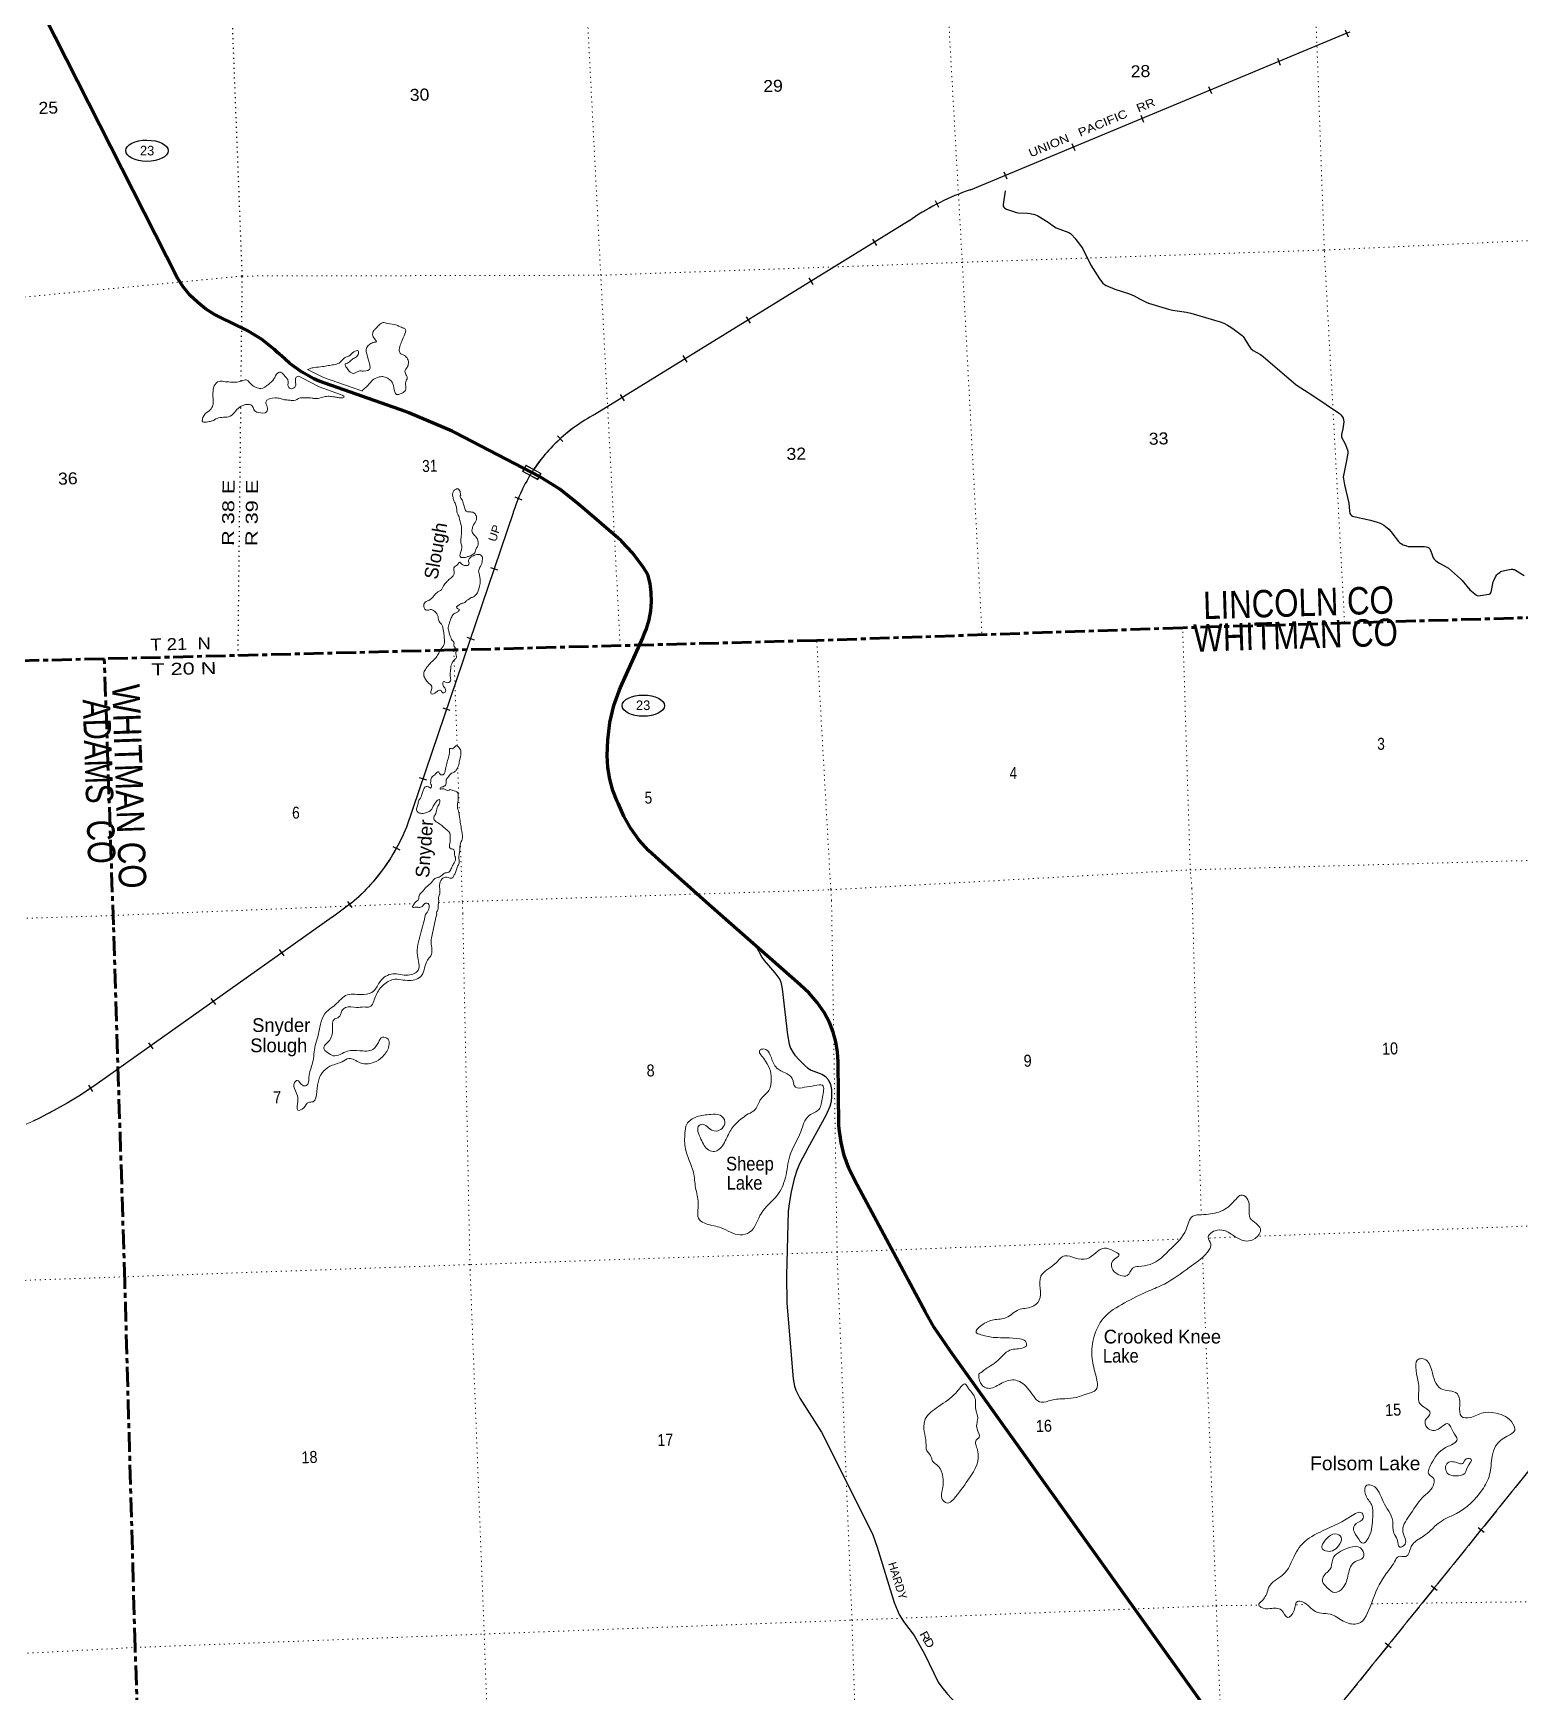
# Model space of a CAD drawing. Header units: feet. Extents: x 745759 to 1002271, y -170898 to 32007.
# Drawn here: x 757787 to 779457, y -90162 to -65991 of the extents above; entities that cross this region are included whole.
import ezdxf
from ezdxf.enums import TextEntityAlignment as Align

# ---------------------------------------------------------------- set-up
doc = ezdxf.new("R2010")
doc.units = ezdxf.units.FT
doc.header["$LTSCALE"] = 48
for name, pattern in [('DOTTED', [1.5, 0.3, -1.2]), ('LONG_DASH_SHORT_DASH', [9.9, 6, -1.2, 1.5, -1.2]), ('LONG_DASHED', [7.5, 6, -1.5])]:
    doc.linetypes.add(name, pattern=pattern)
for name, color, linetype, lineweight in [('11', 7, 'LONG_DASH_SHORT_DASH', 60), ('17', 7, 'Continuous', 25), ('23', 7, 'Continuous', 70), ('29', 7, 'Continuous', 25), ('34', 7, 'Continuous', 13), ('39', 7, 'Continuous', 13), ('59', 7, 'Continuous', 13), ('6', 7, 'DOTTED', 25), ('63', 7, 'Continuous', 25), ('7', 7, 'DOTTED', 13)]:
    doc.layers.add(name, color=color, linetype=linetype, lineweight=lineweight)
for name, color, linetype in [('12', 7, 'Continuous'), ('30', 7, 'Continuous'), ('41', 7, 'Continuous')]:
    doc.layers.add(name, color=color, linetype=linetype)

msp = doc.modelspace()

# ---------------------------------------------------------------- linework, layer by layer
at = {"layer": '11'}
msp.add_line((758957.4, -78982.83), (758824.52, -75107.48), dxfattribs=at)
for points in [[(779839.27, -74501.08), (774543.01, -74655.63), (769209.3, -74840.96), (763918.46, -74979.7), (758824.52, -75107.48), (753412.65, -75236.73), (748656, -75384.05)], [(760603.81, -124777.19), (760465.2, -121499.85), (760271, -116115.64), (760083.37, -110801.76), (759889.27, -105476.02), (759670.72, -100143.11), (759466.4, -94813.71), (759273.31, -89516.16), (759122.75, -84188.57), (758957.4, -78982.83)]]:
    msp.add_lwpolyline(points, dxfattribs=at)
at = {"layer": '17'}
for centre in [(759445.07, -67703.94), (766681.12, -75790.37)]:
    msp.add_ellipse(centre, major_axis=(-309.24, 1), ratio=0.500121, dxfattribs=at)
at = {"layer": '23'}
for points in [[(767639.37, -78695.47), (766916.87, -78045.77), (766907.12, -78037.87), (766754.79, -77899.83), (766617.72, -77746.61), (766497.42, -77579.91), (766395.2, -77401.55), (766312.18, -77213.48), (766300.31, -77187.6), (766238.19, -77026.96), (766193.2, -76860.72), (766165.84, -76690.68), (766156.4, -76518.72), (766162.55, -76288.36), (766194.6, -76036.5), (766252.8, -75789.37), (766327.78, -75574.68), (766333.21, -75559.12), (766348.77, -75524.68), (766676.17, -74800.07), (766685.49, -74775.07), (766695.62, -74750.07), (766728.32, -74669.41), (766766.32, -74541.19), (766790.7, -74409.71), (766801.21, -74276.41), (766797.73, -74142.73), (766780.29, -74010.15), (766749.09, -73880.12), (766679.6, -73771.58), (766521.94, -73563.16), (766366.34, -73396.93), (766351.73, -73381.32), (766316.34, -73351.07), (765829.03, -72934.45), (765738.56, -72852.36), (765462.93, -72635.67), (765166.16, -72448.98), (763943.17, -71814.69), (763935.53, -71810.74), (763893.17, -71792.82), (763262.21, -71525.89), (763237.21, -71515.31), (763212.21, -71504.36), (761954.5, -71061.51), (761879.88, -71026.18), (761699.53, -70924.04), (761530.84, -70803.61), (761400.67, -70688.35), (761375.67, -70666.21), (761350.67, -70641.95), (761307.16, -70602.83), (761113.3, -70452.44), (760929.3, -70338.36), (760905.75, -70323.76), (760879.3, -70310.85), (760526.24, -70138.51), (760428.6, -70088.39), (760300.2, -70007.11), (760180.99, -69912.84), (760072.29, -69806.63), (759975.29, -69689.64), (759891.05, -69563.16), (757948.16, -65734.91)], [(776926.01, -93260.58), (775825.23, -91723.11), (771186.37, -85244.01), (770920.38, -84854.65), (770787.34, -84620.72), (769762.3, -82710.15), (769676.72, -82532.57), (769610.17, -82347.01), (769563.38, -82155.52), (769536.86, -81960.18), (769533.2, -81906.63), (769519.35, -80984.62), (769519.34, -80982.38), (769511.11, -80835.29), (769487.54, -80689.87), (769448.9, -80547.7), (769395.61, -80410.36), (769315.23, -80264.88), (769213.46, -80117.96), (769096.88, -79982.48), (768966.78, -79859.93), (767639.37, -78695.47)]]:
    msp.add_lwpolyline(points, dxfattribs=at)
at = {"layer": '29'}
for points in [[(771954, -68289.05), (771927.27, -68488), (771927.8, -68510.65), (771933.98, -68525.07), (771936.03, -68528.16), (771952.5, -68541.54), (771976.66, -68553.89), (772121.24, -68604.35), (772145.41, -68607.43), (772281.23, -68611.55), (772317.77, -68616.7), (772341.44, -68621.85), (772386.71, -68634.2), (772429.4, -68652.73), (772581.69, -68743.34), (772672.24, -68813.36), (772701.04, -68829.82), (772882.14, -68895.72), (772908.9, -68910.14), (772929.48, -68927.65), (772972.69, -68978.09), (773069.42, -69104.74), (773087.93, -69134.59), (773203.17, -69373.46), (773330.76, -69571.14), (773378.61, -69632.93), (773404.34, -69655.58), (773429.54, -69669.98), (773553.01, -69719.4), (773767.04, -69789.42), (773835.47, -69819.29), (773915.2, -69863.55), (774009.37, -69910.93), (774046.91, -69925.33), (774337.09, -70014.92), (774392.64, -70028.29), (774599.47, -70056.1), (774660.16, -70069.47), (775088.21, -70197.14)], [(775088.21, -70197.14), (775142.75, -70216.72), (775197.29, -70245.55), (775245.65, -70275.41), (775291.94, -70308.34), (775407.71, -70394.85), (775420.44, -70406.18), (775425.71, -70411.32), (775435.99, -70423.66), (775501.84, -70538.97), (775519.86, -70567.82), (775535.3, -70585.32), (775571.81, -70613.11), (775678.82, -70674.88), (775716.91, -70703.73), (776197.41, -71115.55), (776440.25, -71272.05), (776827.13, -71535.63)], [(776827.13, -71535.63), (776848.37, -71553.93), (776869.98, -71577.61), (776880.27, -71600.26), (776888.87, -71626.24), (776891.59, -71654.83), (776876.52, -71758.03), (776857.63, -71839.13), (776856.6, -71859.72), (776860.06, -71877.46), (776913.57, -71976.3), (776947.66, -72061.53), (776950.61, -72087.5), (776949.72, -72110.96), (776930.03, -72219.29), (776884.38, -72460.01), (776884.76, -72486.99), (776901.22, -72573.48), (776962.96, -72841.17), (776975.3, -72952.37), (776981.1, -72988.2), (776991.77, -73010.03), (777001.68, -73021.15), (777016.09, -73028.36), (777057.62, -73038.86), (777279.87, -73088.28), (777375.71, -73115.88), (777409.66, -73128.23), (777440.39, -73141.82), (777476.54, -73162.21), (777516.67, -73193.1), (777545.48, -73220.9), (777576.21, -73253.02), (777687.34, -73397.16), (777703.94, -73414.48), (777717.32, -73424.77), (777757.3, -73446.58), (777803.75, -73463.9), (777827.41, -73470.08), (777847.85, -73471.29), (778065.99, -73471.29), (778092.88, -73474.19), (778113.46, -73479.34), (778133.01, -73490.67), (778144.19, -73504.24), (778173, -73578.37), (778196.3, -73638.93), (778210.04, -73656.62), (778233.85, -73679.1), (778284.13, -73714.28), (778384.08, -73766.61), (778415.83, -73788.41), (778592.81, -73940.79), (778616.11, -73965.33), (778728.63, -74101.41), (778823.29, -74179.66), (778835.8, -74186.71), (778850.2, -74189.8), (778880.92, -74187.9), (779008.51, -74167.31), (779025.12, -74158.91), (779034.38, -74147.58), (779039.53, -74137.29), (779045.55, -74113.77), (779062.01, -74010.81), (779069.12, -73986.44), (779077.6, -73966.37), (779102.3, -73911.8), (779123.75, -73883.13), (779142.17, -73864.43), (779164.03, -73847.96), (779181.79, -73837.66), (779195.93, -73831.49), (779234.87, -73821.36), (779329.18, -73803.69), (779350.54, -73803.17), (779366.58, -73804.88), (779381.41, -73808.83), (779392.98, -73815.02), (779518.86, -73895.49)], [(768327.5, -79302.76), (768409.73, -79457.79), (768440.56, -79506.26), (768599.13, -79682.54), (768669.6, -79783.9), (768687.22, -79821.36), (768704.84, -79916.11), (768784.12, -80590.37), (768806.14, -80722.59), (768828.17, -80784.28), (768858.99, -80841.57), (768889.83, -80885.64), (768955.9, -80956.15), (769032.98, -81035.48), (769081.42, -81072.94), (769127.68, -81101.58), (769281.85, -81163.27), (769332.49, -81189.72), (769374.34, -81238.19), (769407.37, -81313.12), (769422.79, -81383.62), (769424.99, -81493.8), (769418.39, -81559.9), (769398.56, -81632.62), (769343.51, -81762.62), (769079.23, -82238.57)], [(769079.23, -82238.57), (768960.32, -82458.91), (768925.08, -82551.46), (768881.04, -82688.07), (768836.99, -82877.57), (768810.56, -83018.59), (768792.94, -83159.62), (768766.51, -84093.89), (768775.32, -84499.33), (768863.42, -85601.07), (768885.45, -85706.84), (768903.07, -85764.13), (768960.32, -85883.12), (769277.45, -86376.69), (769779.58, -87372.67), (770026.24, -87875.06)], [(770026.24, -87875.06), (770087.92, -88055.74), (770338.99, -88862.21), (770409.46, -89034.08), (770471.13, -89135.44), (770629.69, -89342.57), (770783.86, -89620.21), (770977.66, -90021.24), (771030.52, -90096.16), (771114.21, -90197.52), (771633.95, -90761.61)]]:
    msp.add_lwpolyline(points, dxfattribs=at)
at = {"layer": '34', "lineweight": 25}
for p, q in [((776911.84, -65940.2), (776954.34, -66042.32)), ((775922.94, -66354.61), (775965.44, -66456.72)), ((774919.5, -66769.4), (774962, -66871.52)), ((773930.61, -67183.8), (773973.11, -67285.92)), ((772927.17, -67598.6), (772969.67, -67700.72)), ((771938.28, -68013), (771980.78, -68115.12)), ((770934.16, -68428.98), (770984.42, -68527.51)), ((770019.66, -68990.75), (770077.66, -69084.93)), ((769093.78, -69557.94), (769151.79, -69652.12)), ((768182.21, -70122.46), (768240.22, -70216.64)), ((767256.34, -70689.65), (767314.35, -70783.83)), ((766344.77, -71254.17), (766402.78, -71348.35)), ((765432.32, -71857.93), (765506.97, -71939.56)), ((764808.51, -72748.61), (764910.72, -72790.9)), ((764451.37, -73777.56), (764556.12, -73813.1)), ((764109.29, -74793.74), (764214.03, -74829.28)), ((763757.9, -75821.1), (763862.64, -75856.64)), ((763415.82, -76837.28), (763520.56, -76872.82)), ((763031.96, -77841.44), (763129.55, -77893.51)), ((762368.8, -78644.03), (762434.16, -78733.27)), ((761375.32, -79346.35), (761439.25, -79436.61)), ((760378.94, -80056.45), (760442.87, -80146.71)), ((759466.16, -80703.95), (759530.1, -80794.21)), ((758592.66, -81323.34), (758654.26, -81415.21))]:
    msp.add_line(p, q, dxfattribs=at)
at = {"layer": '34'}
for p, q in [((776936.37, -65990.77), (771444.57, -68276.43)), ((770546.52, -68729.08), (765974.33, -71545.16)), ((764781.82, -72978.4), (763227.3, -77559.28)), ((762423.55, -78670.25), (762147.88, -78872.16)), ((762146.58, -78874.24), (758719.85, -81301.3)), ((780245, -86120.48), (768631.21, -100540.52))]:
    msp.add_line(p, q, dxfattribs=at)
at = {"layer": '34', "lineweight": 25}
for points in [[(776977.46, -65976.47), (776936.77, -65991.8), (771443.52, -68278.06), (771443.45, -68275.94), (771388.59, -68294.57), (771333.08, -68314.85), (771277.9, -68336.1), (771222.61, -68358.1), (771168.07, -68381.28), (771114.18, -68405.33), (771060.18, -68430.12), (771006.93, -68456.09), (770954.32, -68482.92), (770901.71, -68510.83), (770850.07, -68539.48), (770798.64, -68568.78), (770747.65, -68599.37), (770697.62, -68630.72), (770647.91, -68663.02), (770598.74, -68695.87), (770549.99, -68730), (770545.54, -68733.21), (770545.47, -68731.02), (765974.87, -71546.12), (765937.1, -71566.35), (765900.03, -71587.32), (765863.31, -71608.93), (765826.59, -71631.09), (765790.55, -71654.01), (765755.08, -71677.45), (765719.6, -71701.45), (765684.81, -71726.19), (765650.58, -71751.46), (765616.47, -71777.51), (765583.13, -71803.97), (765550.03, -71830.87), (765517.39, -71858.63), (765485.51, -71886.81), (765453.98, -71915.64), (765422.9, -71944.79), (765392.27, -71974.81), (765362.3, -72005.02), (765332.8, -72036.11), (765303.95, -72067.39), (765275.44, -72099.33), (765247.72, -72131.68), (765220.55, -72164.58), (765193.82, -72197.78), (765167.77, -72231.75), (765142.16, -72266.02), (765117.33, -72300.73), (765092.95, -72335.74), (765083.66, -72349.83)], [(765028.75, -72435.89), (765024.01, -72443.55), (765002.17, -72480.26), (764981.12, -72517.39), (764960.61, -72555.06), (764940.66, -72592.72), (764921.6, -72631), (764903.21, -72669.5), (764885.25, -72708.32), (764868.18, -72747.22), (764851.77, -72786.87), (764835.91, -72826.51), (764821.05, -72866.46), (764806.51, -72906.51), (764792.87, -72947.2), (764784.69, -72972.63), (764782.86, -72978.74), (763228.33, -77559.67), (763209.62, -77605.54), (763189.98, -77650.71), (763169.55, -77695.56), (763148.5, -77740.45), (763126.5, -77784.67), (763103.81, -77828.31), (763080.5, -77872), (763056.24, -77915.01), (763031.29, -77957.44), (763005.46, -77999.82), (762979.04, -78041.34)], [(762979.04, -78041.34), (762952.11, -78082.67), (762924.12, -78123.57), (762895.55, -78163.63), (762866.2, -78203.37), (762836.42, -78242.64), (762805.6, -78281.49), (762774.46, -78319.61), (762742.28, -78357.31), (762709.77, -78394.26), (762676.48, -78430.89), (762642.61, -78466.7), (762608.06, -78501.92), (762573.09, -78536.66), (762537.18, -78570.73), (762500.83, -78604.32), (762463.93, -78637.07), (762426.57, -78669.36), (762424.2, -78671.14), (762148.52, -78873.05)], [(762147.73, -78874.08), (758720.48, -81302.2), (758663.48, -81341.59), (758569.59, -81404.55), (758475.47, -81465.48), (758379.97, -81524.92), (758282.83, -81582.27), (758185.74, -81638.19), (758087.27, -81692.61), (757987.14, -81744.94), (757887.09, -81795.83), (757786.22, -81844.96)]]:
    msp.add_lwpolyline(points, dxfattribs=at)
at = {"layer": '34'}
for centre, radius, start, end in [((772518, -71496.19), 3395.92, 108.42806, 125.48751), ((767117.59, -73709.28), 2447.54, 117.84653, 162.47571), ((760602.38, -76506.46), 2828.18, 310.08596, 338.14505), ((755028.8, -76019.09), 6444.03, 294.32585, 304.94474)]:
    msp.add_arc(centre, radius, start, end, dxfattribs=at)
at = {"layer": '39'}
for points in [[(761657.95, -70990.77), (761711.6, -71020.68), (761958.45, -71145.14), (762306.81, -71268.91)], [(761788.4, -70891.42), (762017.55, -71006.96), (762437.71, -71156.24), (762578.84, -71204.61)]]:
    msp.add_lwpolyline(points, dxfattribs=at)
for points in [[(761788.4, -70891.42), (761824.51, -70879.15), (761886.42, -70863.16), (762004.75, -70849.48), (762088.83, -70834.83), (762168.96, -70822.31), (762246.71, -70797.77), (762287.9, -70762.25), (762332.87, -70718.55), (762388.57, -70696.7), (762463.15, -70633.95), (762525.18, -70621.99), (762524.75, -70674.41), (762475.88, -70722.26), (762424.51, -70754.06), (762367.53, -70800.14), (762335.67, -70811.19), (762346.93, -70851.17), (762388.97, -70910.36), (762417.97, -70937.7), (762452.57, -70950.76), (762532.03, -70916.09), (762604.48, -70915.9), (762699.66, -70868.66), (762696.92, -70844.55), (762678.65, -70772.54), (762662.57, -70706.51), (762643.33, -70602.27), (762671.73, -70542.95), (762722.97, -70507.12), (762756.85, -70496.01), (762788.84, -70488.99), (762771.73, -70455.24), (762737.98, -70403.85), (762755.53, -70318.66), (762788.81, -70287.41), (762837.56, -70235.53), (762891.06, -70207.7), (762947.78, -70220.08), (763089.5, -70248.02), (763138.49, -70270.72), (763173.09, -70283.78), (763209.89, -70302.82), (763192.76, -70402.12), (763153.45, -70500.07), (763125.65, -70579.54), (763135.88, -70651.79), (763199.37, -70688.16), (763245.18, -70739.18), (763255.59, -70817.48), (763229.14, -70874.73), (763206.35, -70919.77), (763228.21, -70977.57), (763239.42, -71015.53), (763219, -71072.59), (763216.25, -71115.01), (763214.54, -71191.66), (763155.61, -71239.82), (763083.59, -71254.1), (763044.43, -71156.52), (763003.19, -71056.98), (762951.77, -71020.24), (762882.55, -70994.13), (762820.52, -71006.09), (762733.27, -71049.06), (762684.58, -71102.96), (762647.53, -71142.38), (762594.63, -71190.36), (762578.39, -71206.41)], [(761698.73, -71303.42), (761680.42, -71306.86), (761584.94, -71344.03), (761514.32, -71338.11), (761451.81, -71333.97), (761388.87, -71315.72), (761316.12, -71305.84), (761179.08, -71366.45), (761197.29, -71436.45), (761189.42, -71509.26), (761064.88, -71517.08), (761011.69, -71488.46), (760985.8, -71430.79), (760922.5, -71400.46), (760848.47, -71414.81), (760792.96, -71442.7), (760720.74, -71517.47), (760634.15, -71582.59), (760559.88, -71588.88), (760467.75, -71603.78), (760396.46, -71642.23), (760334.43, -71654.2), (760260.03, -71656.46), (760273.39, -71565.34), (760353.7, -71492.35), (760402.15, -71430.4), (760409.16, -71395.92), (760409.35, -71335.43), (760408.45, -71238.7), (760427.35, -71131.29), (760497.79, -71064.64), (760562.26, -71066.71), (760665.17, -71075.68), (760731.64, -71077.69), (760825.72, -71060.71), (760893.66, -71044.54), (760968.17, -71112.82), (761037.81, -71153.04), (761104.77, -71171.16), (761215.61, -71109.33), (761295.74, -71030.29), (761353.51, -70943.87), (761403.48, -70932.27), (761432.54, -70961.63), (761478.35, -71012.64), (761501.56, -71048.22), (761504.17, -71134.82), (761533.35, -71168.21), (761599.22, -71150.08), (761610.74, -71131.58), (761610.99, -71073.12), (761609.97, -71042.59)], [(761609.97, -71042.59), (761613.81, -71013.8), (761633, -70998.44), (761657.95, -70990.77)], [(762300.99, -71271.01), (762320.18, -71292.13), (762260.68, -71305.57), (762208.85, -71295.97), (762153.19, -71288.29), (762087.92, -71282.53), (762011.14, -71294.05), (761909.41, -71317.08), (761851.82, -71307.49), (761811.51, -71303.65), (761752.01, -71303.65), (761704.02, -71305.57)], [(764011.44, -72725.66), (764011.93, -72741.77), (764039.65, -72793.34), (764057.25, -72843.2), (764073.02, -72899.16), (764098.91, -72956.84), (764145.46, -72965.5), (764208.28, -72979.72), (764243.74, -73020.97), (764247.63, -73083.34), (764228.67, -73122.22), (764201.8, -73165.37), (764187.29, -73218.22), (764184.54, -73260.64), (764222.25, -73309.89), (764262.16, -73365.12), (764273.48, -73407.1), (764268.97, -73457.64), (764244.16, -73502.74), (764223.81, -73561.82), (764170.67, -73601.73), (764120.89, -73619.38), (764048.87, -73633.66), (764010.18, -73618.71), (764011.1, -73582.4), (764033.66, -73462.78), (764019.71, -73400.71), (764023.92, -73340.11), (764031.3, -73251.19), (764029.36, -73186.74), (764003.91, -73076.64), (763990.39, -73028.68), (763964.38, -72966.98), (763961.21, -72928.77), (763958.23, -72896.61), (763938.44, -72840.77), (763921.32, -72807.02), (763907.92, -72763.08), (763900.55, -72718.95), (763903.78, -72692.65), (763920.79, -72655.85), (763944.43, -72639), (763960.33, -72632.47), (763980.44, -72631.86), (763992.81, -72641.56), (764009.74, -72669.27), (764014.74, -72701.37), (764019.55, -72727.43)], [(763960.6, -74978.89), (763947.74, -75019.6), (763955.89, -75089.9), (763928.65, -75120.97), (763880.75, -75201.04), (763872.76, -75269.82), (763865.44, -75360.76), (763869.51, -75429.17), (763848.06, -75452), (763809.92, -75455.17), (763771.17, -75438.21), (763762.88, -75496.92), (763794.44, -75542.33), (763791.93, -75592.8), (763757.99, -75601.89), (763722.66, -75564.67), (763696.64, -75569.49), (763661.17, -75594.76), (763589.46, -75619.11), (763582.76, -75597.14), (763599.21, -75542.22), (763596.23, -75510.05), (763550.48, -75461.05), (763506.56, -75405.94), (763480.49, -75342.23), (763494.69, -75279.31), (763539.12, -75217.48), (763609.26, -75140.76), (763661.97, -75086.75), (763698.35, -75025.16), (763711.51, -74994.53), (763738.63, -74959.43), (763782.33, -74873.44), (763780.33, -74806.98), (763771.81, -74724.59), (763762.25, -74674.48), (763750.62, -74622.42), (763725.46, -74588.92), (763693.72, -74537.47), (763690.37, -74493.23), (763671, -74451.48), (763629.51, -74410.41), (763594.66, -74389.3), (763562.61, -74394.31), (763508.26, -74393.94), (763482.13, -74328.22), (763489.2, -74295.75), (763554.46, -74257.48), (763626.98, -74192.78), (763669.82, -74145.11), (763738.92, -74100.68), (763757.87, -74061.8), (763802.36, -74001.99), (763847.21, -73954.26), (763902.11, -73906.23), (763923.08, -73867.29), (763919.55, -73817), (763918.46, -73780.75), (763975.37, -73732.66), (764008.64, -73701.41), (764025.28, -73719.04), (764076.45, -73747.72), (764128.61, -73742.11), (764143.91, -73715.44), (764130.99, -73687.61), (764173.35, -73623.83), (764236.84, -73593.67), (764313.43, -73597.39), (764338.83, -73638.95), (764333.89, -73675.39), (764327.13, -73717.93), (764308.29, -73760.83), (764281.72, -73814.05), (764291.89, -73884.3), (764301.69, -73942.46), (764303.15, -73990.79), (764289.49, -74071.84), (764280.41, -74104.37), (764253.83, -74157.59), (764240.31, -74176.14), (764195.03, -74209.77), (764173.09, -74216.49), (764139.52, -74237.67), (764105.88, -74256.83), (764068.77, -74294.25), (764038.67, -74297.18), (764001.08, -74318.48), (763963.66, -74345.82), (763957.75, -74350.04), (763982.85, -74381.53), (763999.24, -74391.11), (763987.78, -74411.61), (763952.32, -74436.88), (763920.57, -74451.96), (763904.97, -74468.56), (763876.45, -74523.85), (763858.04, -74580.86)], [(763858.04, -74580.86), (763850.48, -74597.21), (763839.51, -74633.83), (763836.64, -74672.22), (763845.66, -74704.2), (763861.49, -74762.18), (763872.33, -74788.05), (763885.61, -74827.97), (763923.38, -74879.23), (763918.32, -74911.64), (763937.45, -74945.32), (763944.03, -74963.27), (763948.29, -74971.2)], [(763505.91, -78836.29), (763549.47, -78767.04), (763558.55, -78734.51), (763557.58, -78702.29), (763546.68, -78674.4), (763508.29, -78669.52), (763486.6, -78684.29), (763445.53, -78723.84), (763423.59, -78730.55), (763365.1, -78726.28), (763316.72, -78723.72), (763318.49, -78715.61), (763347.32, -78670.38), (763362.8, -78649.75), (763406.06, -78616.18), (763412.52, -78563.57), (763457.07, -78505.78), (763517.34, -78435.41), (763584.01, -78376.93), (763611.24, -78345.87), (763644.33, -78308.58), (763692.17, -78293.01), (763747.62, -78263.1), (763794.84, -78227.4), (763830.97, -78224.28), (763877.71, -78172.47), (763900.33, -78121.38), (763930.98, -78070.05), (763942.99, -78001.15), (763929.77, -77963.25), (763928.2, -77910.89), (763905.17, -77881.35), (763878.91, -77878.12), (763858.13, -77856.58), (763860.52, -77802.08), (763866.07, -77719.26), (763853.41, -77632.96), (763810.09, -77598), (763774.88, -77564.8), (763715.05, -77516.22), (763647.24, -77469.9), (763626.16, -77438.29), (763627.5, -77416.08), (763656.15, -77364.81), (763677.61, -77275.46), (763711.8, -77207.9), (763715.03, -77181.59), (763710.28, -77157.55), (763694.31, -77162.07), (763657.08, -77195.45), (763616.68, -77257.16), (763597.78, -77298.05), (763544.71, -77339.98), (763470.86, -77360.37), (763420.41, -77355.85), (763395.92, -77344.5), (763376.3, -77294.7), (763394.59, -77233.67), (763410.68, -77166.66), (763437.8, -77131.57), (763456.09, -77070.54), (763478.58, -77015.42), (763495.58, -76978.62), (763513.44, -76970.02), (763549.75, -76972.94), (763578.51, -76992.23), (763595.87, -76967.51), (763582.78, -76933.64), (763583.58, -76893.3), (763592.05, -76840.63), (763643.05, -76796.74), (763694.12, -76754.87), (763719.34, -76790.39), (763761.87, -76799.18), (763797.58, -76715.44), (763817.27, -76634.21), (763840.74, -76544.8), (763856.23, -76457.65), (763862.94, -76413.1), (763899.31, -76418.04), (763948.37, -76376.23), (763997.53, -76404.97), (764016.48, -76432.62), (764022.26, -76490.9), (764006.65, -76574.02), (763997.63, -76608.57), (763992.75, -76647.02), (763952.95, -76728.86), (763921.75, -76762.06), (763885.93, -76775.25), (763833.46, -76837.32), (763808.23, -76868.32), (763807.73, -76918.73), (763796.58, -76949.31), (763747.04, -76975.01), (763725.11, -76981.72), (763717.91, -77010.16)], [(763717.91, -77010.16), (763772.08, -77004.48), (763845.13, -77024.43), (763856.95, -77016.01), (763905.58, -77026.63), (763972.9, -77056.83), (763982.64, -77112.98), (763980.38, -77171.51), (763971.23, -77268.55), (763991.75, -77348.56), (764009.53, -77470.98), (764016.78, -77511.08), (764031.63, -77603.35), (764041.31, -77657.49), (764039.72, -77738.17), (764015.4, -77799.38), (764004.24, -77896.48), (763993.93, -78021.78), (763995.87, -78086.22), (763973.2, -78135.29), (763932.3, -78247.41), (763918.83, -78267.98), (763893.72, -78303.01), (763816.89, -78291.23), (763745.29, -78319.62), (763711.65, -78405.31), (763715.6, -78469.69), (763713.34, -78528.22), (763697.01, -78587.18), (763698.58, -78639.54), (763688.52, -78706.37), (763689.8, -78748.66), (763678.64, -78779.24), (763672.91, -78789.49), (763667.31, -78803.77), (763669.63, -78827.66)], [(763506.46, -78834.14), (763433.71, -79119.64), (763388.52, -79431.79), (763400.25, -79645.08), (763255.76, -79718.91), (763029.28, -79698.97), (762845.77, -79808.51), (762752, -79947.03), (762606.79, -80000.73), (762365.07, -80005.54), (762188.91, -80151.1), (762034.52, -80285.79), (761977.28, -80431.03), (761935.57, -80616.03), (761899.81, -80742.35), (761860.5, -80993.79), (761805.87, -81211.52), (761773.7, -81325.61), (761711.08, -81321.85), (761635.99, -81252.01), (761596.75, -81281.68), (761609.16, -81402.2), (761645, -81501.69), (761635.41, -81627.05), (761645.57, -81685.15), (761730.97, -81649.76), (761800.75, -81572.61), (761866.89, -81562.13), (761922.06, -81414.94), (762023.97, -81110.8), (762148.1, -81031.66), (762289.36, -80980.12), (762388.42, -80932.14), (762556.03, -80996.57), (762785.08, -80976.09), (762904.61, -80880.99), (762975.73, -80729.19), (762960.82, -80651.11), (762879.14, -80621.83), (762819.42, -80698.62), (762738.43, -80800.38), (762547.62, -80819.45), (762370.48, -80825.94), (762161.21, -80892.06), (762076.86, -80844.74), (762022.12, -80780.21), (762042.67, -80735.1), (762106.77, -80668.24), (762151.44, -80509.34), (762184.09, -80352.9), (762239.81, -80332.72), (762286.86, -80240.26), (762341.49, -80189.88), (762500.66, -80188.09), (762611.31, -80182.02), (762691.83, -80179.08), (762775.18, -80030.86), (762878.44, -79875.87), (763038.3, -79781.31), (763272.69, -79796.92), (763451.32, -79719.82), (763534.14, -79501.06), (763584.15, -79434.71), (763589.33, -79242.98), (763608.33, -79099.14), (763669.63, -78827.66)], [(768208.36, -81741.13), (768313.22, -81675.08), (768398.28, -81518.73), (768512.84, -81397.6), (768547, -81226.99), (768435.6, -80932.67), (768378.83, -80811.76), (768434.62, -80793.59), (768596.62, -81037.67), (768747.49, -81141.03), (768851.27, -81223.93), (768898.12, -81349.23), (769031.27, -81352.43), (769181.52, -81326.77), (769292.24, -81322.72), (769290.51, -81498.19), (769244.34, -81671.25), (769098.5, -81763.29), (768976, -81999.63), (768817.31, -82350.21), (768752.14, -82667.12), (768630.59, -82929.64), (768401.98, -83185.99), (768230.61, -83464.45), (768092.94, -83503.76), (767817.11, -83400.95), (767595.22, -83340.52), (767500.44, -83283.5), (767481.73, -83044.25), (767443.25, -82815.82), (767410.96, -82591.18), (767293.79, -82248.68), (767287.67, -82023.09), (767315.16, -81891.04), (767458.41, -81782.97), (767666.75, -81747.12), (767800.19, -81758.37), (767870.33, -81858.63), (767829.31, -81950.86), (767742.04, -81990.34), (767627.35, -81940.1), (767555.08, -81892.34), (767497.21, -81908.57), (767520.5, -82107.32), (767635.09, -82266.44), (767718.5, -82287.58), (767834.43, -82204.71), (767932.43, -82015.63), (768044.03, -81868.4), (768208.36, -81741.13)], [(771570.72, -85533.85), (771712.1, -85429.89), (771820.35, -85357.38), (772025.69, -85182.52), (772229.94, -85144.8), (772259.48, -85125.58), (772250.82, -85053.31), (772168.99, -85020.01), (771970.84, -85003.07), (771807.42, -84998.97), (771602.36, -84958.08), (771530.59, -84924.41), (771607.63, -84824.82), (771788.06, -84741.6), (771972.32, -84708.65), (772151.59, -84593.22), (772339.65, -84554.08), (772450.98, -84455.24), (772465.01, -84285.37), (772476.67, -84105.5), (772679.85, -83926.69), (772824.75, -83808.48), (772979.13, -83841.14), (773144.78, -83851.21), (773405.2, -83694.5), (773529.6, -83734.3), (773618.41, -83793.56), (773522.89, -83883.75), (773523.59, -84014.78), (773637.28, -84093.28), (773734.13, -84095.78), (773810.95, -83990.15), (773900.66, -83962.67), (774066.95, -83934.41), (774378.89, -83697.18), (774592.83, -83425.23), (774692.62, -83230.04), (774818.86, -83209.29), (775069.41, -83169.89), (775285.76, -83020.84), (775409.24, -82923.57), (775494.39, -82993.04), (775526.12, -83258.02), (775613.65, -83337.48), (775676.95, -83415.81), (775597.34, -83555.83), (775469.66, -83592.76), (775308.16, -83530.11), (775143.63, -83439.36), (775014.72, -83442.06), (774937.95, -83493.25), (774913.38, -83538.51), (774953.03, -83631.82), (774903.11, -83756.63), (774639.04, -83980.01), (774276.77, -84219.08), (774048.61, -84320.17), (773696.09, -84494.37), (773389.61, -84715.27), (773243.34, -85019.01), (773223.46, -85306.04), (773281.28, -85568.05), (773280.06, -85757.62), (773149.3, -85820.87), (772993.88, -85870.91), (772825.29, -85891.19), (772630.53, -85912.43), (772484.45, -85941.97), (772302.56, -85761.12), (772110.04, -85620.98), (771909.9, -85660.56), (771723.28, -85739.97), (771656.2, -85724.28), (771604.06, -85675.78), (771575.27, -85604.25), (771570.72, -85533.85)], [(775654.26, -88878.52), (775768.02, -88735.24), (775800.7, -88635.25), (776000, -88460.62), (776184.6, -88157.48), (776264.64, -88029.55), (776535.91, -87838.17), (776991.22, -87607.79), (777156.77, -87559.39), (777175.42, -87629.28), (777073.57, -87711.64), (777033.48, -87773.59), (777086.59, -87904.71), (777176.63, -87998.2), (777244.69, -87929.17), (777311.31, -87652.53), (777293.33, -87433.42), (777209.45, -87287.3), (777226.65, -87149.56), (777313.65, -87158.48), (777463.06, -87388.91), (777604.37, -87674.07), (777620.75, -87848.88), (777670.54, -87943.84), (777708.83, -88055.34), (777783.87, -88012.27), (777753.33, -87835.96), (777845.55, -87598.71), (778035.62, -87335.7), (778205.44, -87125.85), (778202.97, -87057.39), (778134.21, -86995.39), (778166.94, -86840.96), (778376.08, -86603.46), (778545.06, -86482.36), (778486.79, -86375.61), (778399.67, -86251.78), (778310.97, -86307.45), (778153.1, -86345.48), (778077.29, -86255.51), (778083.38, -86200.85), (778150.28, -86099.61), (778091.38, -86031.2), (778000.19, -85961.95), (777983.73, -85785.13), (777971.66, -85618.22), (777988.81, -85311.13), (778065.52, -85314.38), (778172.2, -85477.82), (778308.83, -85745.01), (778543.24, -85817.08), (778581.69, -85989.06), (778607.63, -86149.41), (778733.17, -86164.98), (778922.16, -86095.56), (779077.38, -86095.93), (779333.95, -86223.65), (779382.96, -86352.91), (779275.08, -86435.48), (779104.95, -86580.83), (779053.81, -86727.86), (779017.17, -86997.36), (778908.26, -87219.09), (778535.67, -87563.38), (778381.12, -87637.59), (778268.77, -87708.23), (778049.85, -87897.7), (777875.7, -88043.19), (777794.29, -88189.32), (777691.48, -88189.05), (777629.82, -88267.92), (777493.72, -88462.42), (777292.92, -88875.02), (777099.91, -89168.38), (776905.5, -89143.24), (776720.33, -89039.12), (776480.82, -88993.45), (776290.25, -88851.22), (776217.41, -88843.8), (776165.77, -88976.75), (776070.61, -89077), (775982.14, -88971.37), (775820.08, -88949.07), (775682.25, -88927.9), (775652.47, -88884.64), (775654.26, -88878.52)], [(770798.83, -86487.53), (770790.09, -86189.45), (770985.01, -86004.9), (771233.98, -85810.3), (771311.31, -85718.75), (771366.15, -85674.41), (771408.08, -85719.25), (771510.23, -85868.74), (771525.14, -85946.83), (771521.64, -86017.52), (771554.98, -86159.45), (771545.81, -86240.43), (771545.05, -86331.19), (771577.66, -86452.99), (771534.76, -86492.86), (771552.06, -86637.4), (771435.74, -87044.89), (771230.07, -87322.59), (771102.2, -87409.93), (771037.76, -87355.83), (771040.51, -87208.55), (771036.26, -86978.86), (770957.13, -86852.72), (770896.86, -86802.5), (770880.95, -86752.68), (770842.25, -86685.54), (770808.23, -86636.38), (770802.17, -86580.15), (770798.83, -86487.53)], [(778561.58, -86828.54), (778620.32, -86836.47), (778676.23, -86765.87), (778749.21, -86777.32), (778711.63, -86853.29), (778653.66, -86978.4), (778523.97, -87015.4), (778399.5, -86973.58), (778375.96, -86879.68), (778422.02, -86815.5), (778502.54, -86812.55), (778561.58, -86828.54)], [(776640.05, -87931.13), (776768.57, -87861.91), (776850.91, -87909.3), (776815.15, -88035.62), (776728.97, -88105.3), (776624.22, -88107.12), (776574.53, -88070.63), (776582.49, -88011.87), (776640.05, -87931.13)], [(776709.65, -88351.99), (776748.35, -88195.32), (776848.18, -88113.04), (777159.84, -88091.56), (777175.99, -88203.87), (777061.19, -88262.51), (776957.08, -88449.79), (776877.56, -88648.27), (776761.05, -88715.04), (776643.47, -88640.71), (776581.82, -88552.24), (776604.87, -88464.7), (776661.29, -88408.19), (776709.65, -88351.99)]]:
    msp.add_spline(points, degree=3, dxfattribs=at)
at = {"layer": '59'}
for points in [[(764971.11, -72287.29), (765191.12, -72406), (765141.26, -72498.41), (764921.25, -72379.69)], [(764974.35, -72298.13), (765180.27, -72409.24), (765138.01, -72487.56), (764932.09, -72376.44)]]:
    msp.add_lwpolyline(points, close=True, dxfattribs=at)
at = {"layer": '6'}
for p, q in [((760818.85, -71063.62), (760836.05, -69529.92)), ((760774.03, -75059.94), (760814.85, -71420.65))]:
    msp.add_line(p, q, dxfattribs=at)
msp.add_lwpolyline([(760836.05, -69529.92), (760629.83, -64222.46), (760487.36, -58826.39), (760364.99, -53429.71), (760249.02, -48044.92), (760045.8, -42636.59), (759808.22, -37223.25), (759620.39, -33105.43)], dxfattribs=at)
at = {"layer": '63'}
for p, q in [((778849.03, -87768.46), (778935.18, -87837.84)), ((778165.94, -88612.46), (778252.08, -88681.84)), ((777495.42, -89449.15), (777581.57, -89518.53))]:
    msp.add_line(p, q, dxfattribs=at)
at = {"layer": '63', "linetype": 'LONG_DASHED'}
msp.add_lwpolyline([(780245.86, -86121.17), (768632.05, -100541.23)], dxfattribs=at)
at = {"layer": '7'}
for p, q in [((763965.88, -76372.96), (763918.46, -74979.7)), ((763999.38, -77357.07), (763977.08, -76701.86)), ((764043.26, -78646.36), (764015.16, -77820.66)), ((774677.84, -78454.16), (774813.27, -83204.47)), ((758951.56, -78848.53), (763338.09, -78674.36)), ((763698.15, -78660.06), (764043.26, -78646.36)), ((764049.04, -78818.25), (764043.26, -78646.36)), ((754527.59, -78994.56), (758951.56, -78848.53)), ((780141.26, -83353.27), (775637.84, -83523.16)), ((775310.19, -83535.52), (774916.15, -83550.39)), ((774834.5, -83842.18), (774874.19, -84857.75)), ((776201.53, -88892.64), (776337.12, -88890.94)), ((777303.74, -88878.8), (780331.46, -88840.78))]:
    msp.add_line(p, q, dxfattribs=at)
for points in [[(776902.6, -74575.31), (776607.29, -69151.63), (776411.15, -63710.83), (776298.95, -58384.39), (776167.65, -53025.33), (775977.12, -47704.23), (775868.95, -42385.15), (775695.75, -37097.43), (775515.7, -32568.27)], [(770258.97, -32745.8), (770386.52, -37160.13), (770554, -42391.58), (770656.74, -47797.5), (770742.6, -53251.74), (770906.53, -58558.47), (771024.76, -63884.72), (771329.46, -69321.28), (771618.1, -74757.82)], [(766343.83, -74913.63), (766060.52, -69518.76), (765783.57, -64159.55), (765519.66, -58716.25), (765483.97, -53324.05), (765378.02, -47937.89), (765118.7, -42488.11), (764992.9, -37227.41), (764829.23, -32932.36)], [(748474.45, -70038.18), (750096.23, -69961.95), (755367.97, -70057.63), (760836.05, -69529.92), (766060.52, -69518.76), (771329.73, -69330.28), (776607.29, -69151.63), (779651.04, -69010.96)], [(774677.84, -78454.16), (774653.57, -78183.51), (774543.29, -74664.63)], [(769424.29, -78628.79), (769413.32, -78464.9), (769209.3, -74840.96)], [(764043.26, -78646.36), (769413.59, -78473.9), (774653.57, -78183.51), (779963.13, -78036.91)], [(770042.06, -98630.99), (769888.38, -94309.66), (769722.56, -89117.72), (769506.87, -83828.81), (769424.29, -78628.79)], [(764049.04, -78818.25), (764155.63, -84010.48), (764361.98, -89319.9), (764550.68, -94607.53), (764766.73, -99982.87), (765010.02, -105331), (765369.05, -110646.68), (765595.87, -115985.34), (765757.33, -121300.17), (765912.37, -124598.85)], [(774479.2, -83566.88), (769506.94, -83754.46), (764146.71, -83936.46), (759122.82, -84114.22), (754858.78, -84265.49)], [(774885.73, -85153.2), (775032.44, -88907.32), (775240.84, -94182.13), (775482.48, -99540.41), (775660.77, -104874.79), (776007.54, -110297.77), (776209.99, -115631.28), (776388.28, -120965.66), (776535.57, -124238.23)], [(749137.76, -90070.83), (753968.05, -89798.97), (759273.31, -89516.16), (764361.98, -89319.9), (769722.56, -89117.72), (775032.44, -88907.32), (775644.15, -88899.64)]]:
    msp.add_lwpolyline(points, dxfattribs=at)

# ---------------------------------------------------------------- texts
at = {"layer": '12'}
for s, rotation, width, p in [('LINCOLN CO', 1.732, 0.85, (774847.58, -74530.94)), ('WHITMAN CO', 1.732, 0.85, (774706.14, -75006.45)), ('WHITMAN CO', 271.964, 0.85, (758938.4, -75484.43)), ('ADAMS  CO', 271.964, 0.8, (758507.58, -75701.53))]:
    msp.add_text(s, height=400, rotation=rotation, dxfattribs=dict(at, width=width)).set_placement(p)
at = {"layer": '17'}
msp.add_text('23', height=140, dxfattribs=at).set_placement((759447.97, -67772.25), align=Align.CENTER)
msp.add_text('23', height=140, dxfattribs=at).set_placement((766574.36, -75855.07))
at = {"layer": '30'}
msp.add_text('HARDY', height=120, rotation=287.292, dxfattribs=at).set_placement((770248.46, -88292.1))
at = {"layer": '30', "width": 1.2}
for s, p in [('R', (770735.35, -89380.05)), ('D', (770796.1, -89479.18))]:
    msp.add_text(s, height=120, rotation=299.043, dxfattribs=at).set_placement(p, align=Align.CENTER)
at = {"layer": '34'}
for s, rotation, width, p in [('UNION   PACIFIC   RR', 22.597, 1.2, (772328.25, -67801.53)), ('UP', 71.255, 1.1, (764529.86, -73413.09))]:
    msp.add_text(s, height=120, rotation=rotation, dxfattribs=dict(at, width=width)).set_placement(p)
at = {"layer": '41'}
for s, rotation, p in [('Slough', 80, (763680.19, -73961.42)), ('Snyder', 86, (763558.22, -78303.94))]:
    msp.add_text(s, height=200, rotation=rotation, dxfattribs=at).set_placement(p)
for s, p in [('Snyder', (760979.35, -80546.02)), ('Slough', (760950.66, -80841.28)), ('Crooked Knee', (773392.56, -85085.65))]:
    msp.add_text(s, height=200, dxfattribs=at).set_placement(p)
for s, width, p in [('Sheep', 0.9, (767887.2, -82565.68)), ('Lake', 0.9, (767895.4, -82844.53)), ('Lake', 0.9, (773380.26, -85364.5)), ('Folsom Lake', 1.05, (776400.51, -86932.72))]:
    msp.add_text(s, height=200, dxfattribs=dict(at, width=width)).set_placement(p)
at = {"layer": '6'}
for s, rotation, width, p in [('R 38 E', 89.357, 1.35, (760712.86, -73463.69)), ('R 39 E', 89.357, 1.35, (761055.85, -73465.53)), ('T 21  N', 1.437, 1.15, (759497.18, -74989.66)), ('T 20 N', 1.437, 1.35, (759511.81, -75351.45))]:
    msp.add_text(s, height=175, rotation=rotation, dxfattribs=dict(at, width=width)).set_placement(p)
at = {"layer": '7'}
for s, rotation, width, p in [('28', 1.742, 1.1, (773787.04, -66636.73)), ('29', 1.742, 1.1, (768431.48, -66850.68)), ('30', 1.742, 1.1, (763278.63, -66979.55)), ('25', 1.742, 1.1, (757867.34, -67169.31)), ('32', 1.742, 1.1, (768769.82, -72211.94)), ('33', 1.742, 1.1, (774051.25, -71990.09)), ('31', 1.742, 0.85, (763459.91, -72387.11)), ('36', 1.742, 1.1, (758151.65, -72572.09)), ('10', 2.095, 0.9, (777451.23, -80879.53)), ('9', 2.095, 0.9, (772228.33, -81054.49)), ('8', 2.095, 0.9, (766731.76, -81196.63)), ('7', 2.095, 0.9, (761288.69, -81586.98)), ('15', 2.095, 0.9, (777496.3, -86143.27)), ('16', 2.095, 0.9, (772405.45, -86378.34)), ('17', 2.095, 0.9, (766887.81, -86581.18)), ('18', 2.095, 0.9, (761700.51, -86833.38))]:
    msp.add_text(s, height=175, rotation=rotation, dxfattribs=dict(at, width=width)).set_placement(p)
at = {"layer": '7', "width": 0.85}
for s, p in [('3', (777378.73, -76434.75)), ('4', (772019.77, -76858.91)), ('5', (766699.96, -77219.24)), ('6', (761561.64, -77437.54))]:
    msp.add_text(s, height=175, dxfattribs=at).set_placement(p)

doc.saveas('drawing.dxf')
